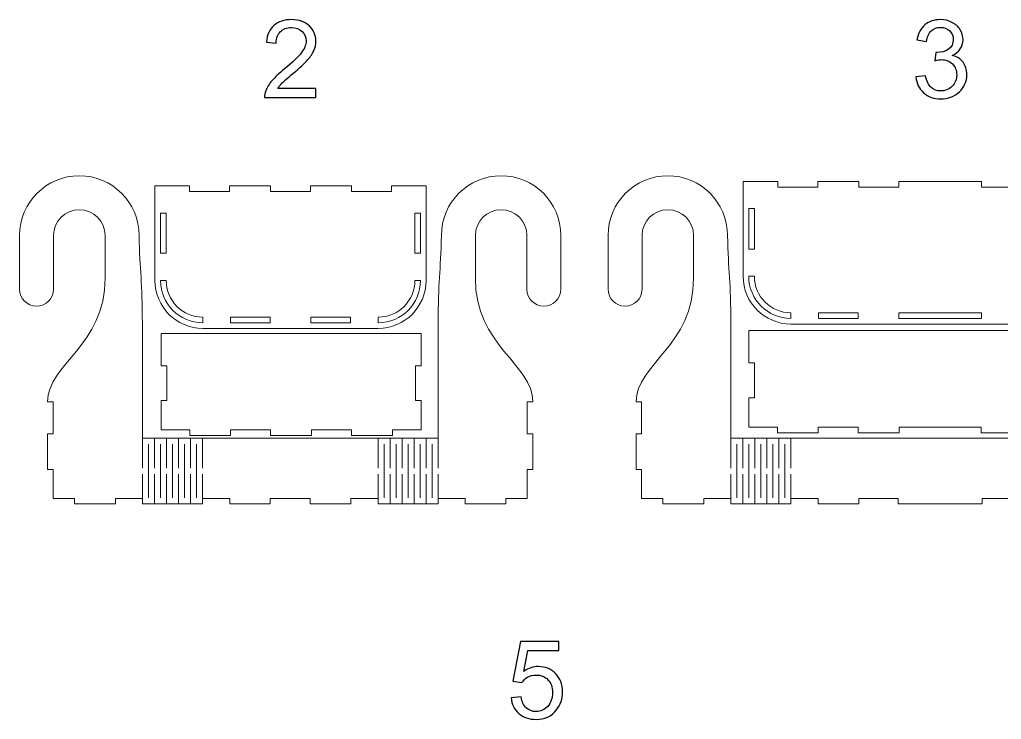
# Model space of a CAD drawing. Header units: centimetres. Extents: x -68 to 56, y -15 to 83.
# Drawn here: x -48.49 to 0.52, y 48.19 to 83.14 of the extents above; entities that cross this region are included whole.
import ezdxf

# ---------------------------------------------------------------- set-up
doc = ezdxf.new("R2010")
doc.units = ezdxf.units.CM
doc.header["$MEASUREMENT"] = 0
doc.layers.add('Layer 1', color=7, linetype='Continuous')

msp = doc.modelspace()

# ---------------------------------------------------------------- linework, layer by layer
at = {"layer": 'Layer 1', "color": 250}
for points, knots in [([(-33.69764, 79.7047), (-33.69764, 79.7047), (-33.69764, 79.24969), (-33.69764, 79.24969), (-33.69764, 79.24969), (-33.69764, 79.24969), (-36.26518, 79.24969), (-36.26518, 79.24969), (-36.26518, 79.24969), (-36.2688, 79.36434), (-36.24984, 79.47449), (-36.20921, 79.58101), (-36.20921, 79.58101), (-36.14331, 79.75525), (-36.03768, 79.92769), (-35.89233, 80.09651), (-35.89233, 80.09651), (-35.74698, 80.26533), (-35.53934, 80.46033), (-35.26941, 80.68152), (-35.26941, 80.68152), (-34.84961, 81.02729), (-34.56432, 81.30083), (-34.41536, 81.50306), (-34.41536, 81.50306), (-34.2655, 81.70528), (-34.19057, 81.89668), (-34.19057, 82.07723), (-34.19057, 82.07723), (-34.19057, 82.26592), (-34.25828, 82.42481), (-34.3937, 82.55481), (-34.3937, 82.55481), (-34.52912, 82.68391), (-34.70606, 82.74891), (-34.92364, 82.74891), (-34.92364, 82.74891), (-35.15385, 82.74891), (-35.33802, 82.6803), (-35.47614, 82.54307), (-35.47614, 82.54307), (-35.61427, 82.40675), (-35.68379, 82.21717), (-35.68559, 81.97432), (-35.68559, 81.97432), (-35.68559, 81.97432), (-36.1731, 82.02307), (-36.1731, 82.02307), (-36.1731, 82.02307), (-36.1397, 82.38779), (-36.01331, 82.66585), (-35.79483, 82.85725), (-35.79483, 82.85725), (-35.57545, 83.04864), (-35.28204, 83.14433), (-34.9128, 83.14433), (-34.9128, 83.14433), (-34.54085, 83.14433), (-34.24564, 83.04141), (-34.02897, 82.83468), (-34.02897, 82.83468), (-33.8114, 82.62794), (-33.70306, 82.37154), (-33.70306, 82.0664), (-33.70306, 82.0664), (-33.70306, 81.91112), (-33.73466, 81.75855), (-33.79876, 81.60868), (-33.79876, 81.60868), (-33.86195, 81.45792), (-33.96758, 81.29993), (-34.11473, 81.13382), (-34.11473, 81.13382), (-34.26279, 80.96861), (-34.50745, 80.7402), (-34.8487, 80.45131), (-34.8487, 80.45131), (-35.13489, 80.21116), (-35.31906, 80.04866), (-35.40031, 79.9629), (-35.40031, 79.9629), (-35.48156, 79.87713), (-35.54837, 79.79136), (-35.60163, 79.7047), (-35.60163, 79.7047), (-35.60163, 79.7047), (-33.69764, 79.7047), (-33.69764, 79.7047)], [0, 0, 0, 0, 0.04347826, 0.04347826, 0.04347826, 0.04347826, 0.08695652, 0.08695652, 0.08695652, 0.08695652, 0.13043478, 0.13043478, 0.13043478, 0.13043478, 0.17391304, 0.17391304, 0.17391304, 0.17391304, 0.2173913, 0.2173913, 0.2173913, 0.2173913, 0.26086957, 0.26086957, 0.26086957, 0.26086957, 0.30434783, 0.30434783, 0.30434783, 0.30434783, 0.34782609, 0.34782609, 0.34782609, 0.34782609, 0.39130435, 0.39130435, 0.39130435, 0.39130435, 0.43478261, 0.43478261, 0.43478261, 0.43478261, 0.47826087, 0.47826087, 0.47826087, 0.47826087, 0.52173913, 0.52173913, 0.52173913, 0.52173913, 0.56521739, 0.56521739, 0.56521739, 0.56521739, 0.60869565, 0.60869565, 0.60869565, 0.60869565, 0.65217391, 0.65217391, 0.65217391, 0.65217391, 0.69565217, 0.69565217, 0.69565217, 0.69565217, 0.73913043, 0.73913043, 0.73913043, 0.73913043, 0.7826087, 0.7826087, 0.7826087, 0.7826087, 0.82608696, 0.82608696, 0.82608696, 0.82608696, 0.86956522, 0.86956522, 0.86956522, 0.86956522, 0.91304348, 0.91304348, 0.91304348, 0.91304348, 1, 1, 1, 1]), ([(-3.74162, 80.27887), (-3.74162, 80.27887), (-3.26494, 80.34387), (-3.26494, 80.34387), (-3.26494, 80.34387), (-3.20987, 80.07304), (-3.11779, 79.87803), (-2.98688, 79.75886), (-2.98688, 79.75886), (-2.85598, 79.6397), (-2.69528, 79.58011), (-2.50479, 79.58011), (-2.50479, 79.58011), (-2.27909, 79.58011), (-2.08861, 79.65775), (-1.93513, 79.81303), (-1.93513, 79.81303), (-1.78166, 79.96831), (-1.70492, 80.16061), (-1.70492, 80.38992), (-1.70492, 80.38992), (-1.70492, 80.60839), (-1.77624, 80.78895), (-1.91978, 80.93159), (-1.91978, 80.93159), (-2.06242, 81.07333), (-2.24389, 81.14465), (-2.46507, 81.14465), (-2.46507, 81.14465), (-2.55535, 81.14465), (-2.66729, 81.12659), (-2.80181, 81.09138), (-2.80181, 81.09138), (-2.80181, 81.09138), (-2.74855, 81.50847), (-2.74855, 81.50847), (-2.74855, 81.50847), (-2.71695, 81.50486), (-2.69077, 81.50306), (-2.67181, 81.50306), (-2.67181, 81.50306), (-2.46778, 81.50306), (-2.28541, 81.55632), (-2.12201, 81.66195), (-2.12201, 81.66195), (-1.95951, 81.76758), (-1.87825, 81.93008), (-1.87825, 82.14946), (-1.87825, 82.14946), (-1.87825, 82.3237), (-1.93784, 82.46814), (-2.0561, 82.5828), (-2.0561, 82.5828), (-2.17437, 82.69745), (-2.32694, 82.75433), (-2.51382, 82.75433), (-2.51382, 82.75433), (-2.69979, 82.75433), (-2.85417, 82.69565), (-2.97785, 82.57828), (-2.97785, 82.57828), (-3.10154, 82.46092), (-3.18098, 82.28488), (-3.21619, 82.05015), (-3.21619, 82.05015), (-3.21619, 82.05015), (-3.69287, 82.13682), (-3.69287, 82.13682), (-3.69287, 82.13682), (-3.63418, 82.45641), (-3.50238, 82.70467), (-3.29564, 82.88072), (-3.29564, 82.88072), (-3.0898, 83.05676), (-2.83251, 83.14433), (-2.52556, 83.14433), (-2.52556, 83.14433), (-2.3143, 83.14433), (-2.1193, 83.09919), (-1.94145, 83.00801), (-1.94145, 83.00801), (-1.7627, 82.91773), (-1.62638, 82.79405), (-1.53249, 82.63787), (-1.53249, 82.63787), (-1.43769, 82.48078), (-1.39075, 82.31467), (-1.39075, 82.13862), (-1.39075, 82.13862), (-1.39075, 81.97161), (-1.43589, 81.81994), (-1.52526, 81.68271), (-1.52526, 81.68271), (-1.61554, 81.54549), (-1.74916, 81.43625), (-1.9252, 81.355), (-1.9252, 81.355), (-1.69589, 81.30264), (-1.51804, 81.1925), (-1.39075, 81.02548), (-1.39075, 81.02548), (-1.26436, 80.85937), (-1.20116, 80.64992), (-1.20116, 80.39985), (-1.20116, 80.39985), (-1.20116, 80.0613), (-1.32484, 79.77331), (-1.57131, 79.53768), (-1.57131, 79.53768), (-1.81867, 79.30205), (-2.13104, 79.18469), (-2.5084, 79.18469), (-2.5084, 79.18469), (-2.84876, 79.18469), (-3.13133, 79.2867), (-3.35612, 79.48983), (-3.35612, 79.48983), (-3.58182, 79.69296), (-3.71002, 79.95567), (-3.74162, 80.27887)], [0, 0, 0, 0, 0.03225806, 0.03225806, 0.03225806, 0.03225806, 0.06451613, 0.06451613, 0.06451613, 0.06451613, 0.09677419, 0.09677419, 0.09677419, 0.09677419, 0.12903226, 0.12903226, 0.12903226, 0.12903226, 0.16129032, 0.16129032, 0.16129032, 0.16129032, 0.19354839, 0.19354839, 0.19354839, 0.19354839, 0.22580645, 0.22580645, 0.22580645, 0.22580645, 0.25806452, 0.25806452, 0.25806452, 0.25806452, 0.29032258, 0.29032258, 0.29032258, 0.29032258, 0.32258065, 0.32258065, 0.32258065, 0.32258065, 0.35483871, 0.35483871, 0.35483871, 0.35483871, 0.38709677, 0.38709677, 0.38709677, 0.38709677, 0.41935484, 0.41935484, 0.41935484, 0.41935484, 0.4516129, 0.4516129, 0.4516129, 0.4516129, 0.48387097, 0.48387097, 0.48387097, 0.48387097, 0.51612903, 0.51612903, 0.51612903, 0.51612903, 0.5483871, 0.5483871, 0.5483871, 0.5483871, 0.58064516, 0.58064516, 0.58064516, 0.58064516, 0.61290323, 0.61290323, 0.61290323, 0.61290323, 0.64516129, 0.64516129, 0.64516129, 0.64516129, 0.67741935, 0.67741935, 0.67741935, 0.67741935, 0.70967742, 0.70967742, 0.70967742, 0.70967742, 0.74193548, 0.74193548, 0.74193548, 0.74193548, 0.77419355, 0.77419355, 0.77419355, 0.77419355, 0.80645161, 0.80645161, 0.80645161, 0.80645161, 0.83870968, 0.83870968, 0.83870968, 0.83870968, 0.87096774, 0.87096774, 0.87096774, 0.87096774, 0.90322581, 0.90322581, 0.90322581, 0.90322581, 0.93548387, 0.93548387, 0.93548387, 0.93548387, 1, 1, 1, 1]), ([(-23.95291, 49.27528), (-23.95291, 49.27528), (-23.45457, 49.3132), (-23.45457, 49.3132), (-23.45457, 49.3132), (-23.41755, 49.07035), (-23.33179, 48.88798), (-23.19817, 48.7652), (-23.19817, 48.7652), (-23.06456, 48.64332), (-22.90115, 48.58193), (-22.70886, 48.58193), (-22.70886, 48.58193), (-22.47684, 48.58193), (-22.28274, 48.6686), (-22.12475, 48.84104), (-22.12475, 48.84104), (-21.96767, 49.01437), (-21.88912, 49.24368), (-21.88912, 49.52896), (-21.88912, 49.52896), (-21.88912, 49.8007), (-21.96406, 50.01467), (-22.11482, 50.17175), (-22.11482, 50.17175), (-22.26559, 50.32884), (-22.46511, 50.40738), (-22.71337, 50.40738), (-22.71337, 50.40738), (-22.86775, 50.40738), (-23.00588, 50.37217), (-23.12866, 50.30175), (-23.12866, 50.30175), (-23.25053, 50.23134), (-23.34623, 50.14015), (-23.41665, 50.02821), (-23.41665, 50.02821), (-23.41665, 50.02821), (-23.86624, 50.09321), (-23.86624, 50.09321), (-23.86624, 50.09321), (-23.86624, 50.09321), (-23.49248, 52.08657), (-23.49248, 52.08657), (-23.49248, 52.08657), (-23.49248, 52.08657), (-21.56954, 52.08657), (-21.56954, 52.08657), (-21.56954, 52.08657), (-21.56954, 52.08657), (-21.56954, 51.63157), (-21.56954, 51.63157), (-21.56954, 51.63157), (-21.56954, 51.63157), (-23.11241, 51.63157), (-23.11241, 51.63157), (-23.11241, 51.63157), (-23.11241, 51.63157), (-23.31915, 50.58523), (-23.31915, 50.58523), (-23.31915, 50.58523), (-23.08713, 50.74863), (-22.84338, 50.82989), (-22.58879, 50.82989), (-22.58879, 50.82989), (-22.25114, 50.82989), (-21.96586, 50.71252), (-21.73384, 50.4778), (-21.73384, 50.4778), (-21.50183, 50.24307), (-21.38537, 49.94154), (-21.38537, 49.5732), (-21.38537, 49.5732), (-21.38537, 49.22201), (-21.48738, 48.91868), (-21.69141, 48.66319), (-21.69141, 48.66319), (-21.93968, 48.34901), (-22.27913, 48.19193), (-22.70886, 48.19193), (-22.70886, 48.19193), (-23.06095, 48.19193), (-23.34804, 48.29124), (-23.57103, 48.48895), (-23.57103, 48.48895), (-23.79402, 48.68666), (-23.92131, 48.94847), (-23.95291, 49.27528)], [0, 0, 0, 0, 0.04347826, 0.04347826, 0.04347826, 0.04347826, 0.08695652, 0.08695652, 0.08695652, 0.08695652, 0.13043478, 0.13043478, 0.13043478, 0.13043478, 0.17391304, 0.17391304, 0.17391304, 0.17391304, 0.2173913, 0.2173913, 0.2173913, 0.2173913, 0.26086957, 0.26086957, 0.26086957, 0.26086957, 0.30434783, 0.30434783, 0.30434783, 0.30434783, 0.34782609, 0.34782609, 0.34782609, 0.34782609, 0.39130435, 0.39130435, 0.39130435, 0.39130435, 0.43478261, 0.43478261, 0.43478261, 0.43478261, 0.47826087, 0.47826087, 0.47826087, 0.47826087, 0.52173913, 0.52173913, 0.52173913, 0.52173913, 0.56521739, 0.56521739, 0.56521739, 0.56521739, 0.60869565, 0.60869565, 0.60869565, 0.60869565, 0.65217391, 0.65217391, 0.65217391, 0.65217391, 0.69565217, 0.69565217, 0.69565217, 0.69565217, 0.73913043, 0.73913043, 0.73913043, 0.73913043, 0.7826087, 0.7826087, 0.7826087, 0.7826087, 0.82608696, 0.82608696, 0.82608696, 0.82608696, 0.86956522, 0.86956522, 0.86956522, 0.86956522, 0.91304348, 0.91304348, 0.91304348, 0.91304348, 1, 1, 1, 1])]:
    msp.add_open_spline(points, degree=3, knots=knots, dxfattribs=at)
at = {"layer": 'Layer 1', "color": 250, "lineweight": 20}
for points, knots in [([(-34.98321, 59.23256), (-34.98321, 59.23256), (-33.98323, 59.23256), (-33.98323, 59.23256), (-33.98323, 59.23256), (-33.98323, 59.23256), (-33.98323, 58.95256), (-33.98323, 58.95256), (-33.98323, 58.95256), (-33.98323, 58.95256), (-31.96323, 58.95256), (-31.96323, 58.95256), (-31.96323, 58.95256), (-31.96323, 58.95256), (-31.96323, 59.23256), (-31.96323, 59.23256), (-31.96323, 59.23256), (-31.96323, 59.23256), (-30.59926, 59.23256), (-30.59926, 59.23256), (-30.59926, 59.23256), (-30.59926, 59.23256), (-30.59926, 58.95256), (-30.59926, 58.95256), (-30.59926, 58.95256), (-30.59926, 58.95256), (-27.59926, 58.95256), (-27.59926, 58.95256), (-27.59926, 58.95256), (-27.59926, 58.95256), (-27.59926, 59.23256), (-27.59926, 59.23256), (-27.59926, 59.23256), (-27.59926, 59.23256), (-26.25234, 59.23256), (-26.25234, 59.23256), (-26.25234, 59.23256), (-26.25234, 59.23256), (-26.25234, 58.95256), (-26.25234, 58.95256), (-26.25234, 58.95256), (-26.25234, 58.95256), (-24.21234, 58.95256), (-24.21234, 58.95256), (-24.21234, 58.95256), (-24.21234, 58.95256), (-24.21234, 59.23256), (-24.21234, 59.23256), (-24.21234, 59.23256), (-24.21234, 59.23256), (-23.14544, 59.23256), (-23.14544, 59.23256), (-23.14544, 59.23256), (-23.14544, 59.23256), (-23.14544, 60.67874), (-23.14544, 60.67874), (-23.14544, 60.67874), (-23.14544, 60.67874), (-22.86544, 60.67874), (-22.86544, 60.67874), (-22.86544, 60.67874), (-22.86544, 60.67874), (-22.86544, 62.45819), (-22.86544, 62.45819), (-22.86544, 62.45819), (-22.86544, 62.45819), (-23.14544, 62.45819), (-23.14544, 62.45819), (-23.14544, 62.45819), (-23.14544, 62.45819), (-23.14544, 64.05819), (-23.14544, 64.05819), (-23.14544, 64.05819), (-23.14544, 64.05819), (-22.86544, 64.05819), (-22.86544, 64.05819), (-22.86544, 64.05819), (-22.86544, 65.92169), (-25.7615, 66.87724), (-25.73892, 70.22955), (-25.73892, 70.22955), (-25.73892, 70.22955), (-25.73892, 72.36456), (-25.73892, 72.36456), (-25.73892, 72.36456), (-25.73892, 73.07495), (-25.16304, 73.65083), (-24.45265, 73.65083), (-24.45265, 73.65083), (-23.74226, 73.65083), (-23.16638, 73.07495), (-23.16638, 72.36456), (-23.16638, 72.36456), (-23.16638, 71.46854), (-23.17144, 70.5715), (-23.16478, 69.67562), (-23.16478, 69.67562), (-23.16478, 69.20899), (-22.78313, 68.83204), (-22.31651, 68.83204), (-22.31651, 68.83204), (-21.84989, 68.83204), (-21.47162, 69.21031), (-21.47162, 69.67694), (-21.47162, 69.67694), (-21.47162, 69.67694), (-21.47162, 72.36456), (-21.47162, 72.36456), (-21.47162, 72.36456), (-21.47162, 74.01094), (-22.80627, 75.34559), (-24.45265, 75.34559), (-24.45265, 75.34559), (-26.09903, 75.34559), (-27.43368, 74.01094), (-27.43368, 72.36456), (-27.43368, 72.36456), (-27.4768, 70.56824), (-27.59926, 70.02635), (-27.59926, 67.96456), (-27.59926, 67.96456), (-27.59926, 67.96456), (-27.59926, 62.23256), (-27.59926, 62.23256), (-27.59926, 62.23256), (-27.59926, 62.23256), (-30.59926, 62.23256), (-30.59926, 62.23256), (-30.59926, 62.23256), (-30.59926, 62.23256), (-34.98322, 62.23256), (-34.98322, 62.23256), (-34.98322, 62.23256), (-34.98322, 62.23256), (-39.36718, 62.23256), (-39.36718, 62.23256), (-39.36718, 62.23256), (-39.36718, 62.23256), (-42.36718, 62.23256), (-42.36718, 62.23256), (-42.36718, 62.23256), (-42.36718, 62.23256), (-42.36718, 67.96456), (-42.36718, 67.96456), (-42.36718, 67.96456), (-42.36718, 70.02635), (-42.48964, 70.56824), (-42.53276, 72.36456), (-42.53276, 72.36456), (-42.53276, 74.01094), (-43.86741, 75.34559), (-45.51379, 75.34559), (-45.51379, 75.34559), (-47.16017, 75.34559), (-48.49482, 74.01094), (-48.49482, 72.36456), (-48.49482, 72.36456), (-48.49482, 72.36456), (-48.49482, 69.67694), (-48.49482, 69.67694), (-48.49482, 69.67694), (-48.49482, 69.21031), (-48.11655, 68.83204), (-47.64993, 68.83204), (-47.64993, 68.83204), (-47.18331, 68.83204), (-46.80166, 69.20899), (-46.80166, 69.67562), (-46.80166, 69.67562), (-46.795, 70.5715), (-46.80006, 71.46854), (-46.80006, 72.36456), (-46.80006, 72.36456), (-46.80006, 73.07495), (-46.22418, 73.65083), (-45.51379, 73.65083), (-45.51379, 73.65083), (-44.8034, 73.65083), (-44.22752, 73.07495), (-44.22752, 72.36456), (-44.22752, 72.36456), (-44.22752, 72.36456), (-44.22752, 70.22955), (-44.22752, 70.22955), (-44.22752, 70.22955), (-44.20494, 66.87724), (-47.101, 65.92169), (-47.101, 64.05819), (-47.101, 64.05819), (-47.101, 64.05819), (-46.821, 64.05819), (-46.821, 64.05819), (-46.821, 64.05819), (-46.821, 64.05819), (-46.821, 62.45819), (-46.821, 62.45819), (-46.821, 62.45819), (-46.821, 62.45819), (-47.101, 62.45819), (-47.101, 62.45819), (-47.101, 62.45819), (-47.101, 62.45819), (-47.101, 60.67874), (-47.101, 60.67874), (-47.101, 60.67874), (-47.101, 60.67874), (-46.821, 60.67874), (-46.821, 60.67874), (-46.821, 60.67874), (-46.821, 60.67874), (-46.821, 59.23256), (-46.821, 59.23256), (-46.821, 59.23256), (-46.821, 59.23256), (-45.7541, 59.23256), (-45.7541, 59.23256), (-45.7541, 59.23256), (-45.7541, 59.23256), (-45.7541, 58.95256), (-45.7541, 58.95256), (-45.7541, 58.95256), (-45.7541, 58.95256), (-43.7141, 58.95256), (-43.7141, 58.95256), (-43.7141, 58.95256), (-43.7141, 58.95256), (-43.7141, 59.23256), (-43.7141, 59.23256), (-43.7141, 59.23256), (-43.7141, 59.23256), (-42.36718, 59.23256), (-42.36718, 59.23256), (-42.36718, 59.23256), (-42.36718, 59.23256), (-42.36718, 58.95256), (-42.36718, 58.95256), (-42.36718, 58.95256), (-42.36718, 58.95256), (-39.36718, 58.95256), (-39.36718, 58.95256), (-39.36718, 58.95256), (-39.36718, 58.95256), (-39.36718, 59.23256), (-39.36718, 59.23256), (-39.36718, 59.23256), (-39.36718, 59.23256), (-38.00321, 59.23256), (-38.00321, 59.23256), (-38.00321, 59.23256), (-38.00321, 59.23256), (-38.00321, 58.95256), (-38.00321, 58.95256), (-38.00321, 58.95256), (-38.00321, 58.95256), (-35.98321, 58.95256), (-35.98321, 58.95256), (-35.98321, 58.95256), (-35.98321, 58.95256), (-35.98321, 59.23256), (-35.98321, 59.23256), (-35.98321, 59.23256), (-35.98321, 59.23256), (-34.98321, 59.23256), (-34.98321, 59.23256)], [0, 0, 0, 0, 0.01492537, 0.01492537, 0.01492537, 0.01492537, 0.02985075, 0.02985075, 0.02985075, 0.02985075, 0.04477612, 0.04477612, 0.04477612, 0.04477612, 0.05970149, 0.05970149, 0.05970149, 0.05970149, 0.07462687, 0.07462687, 0.07462687, 0.07462687, 0.08955224, 0.08955224, 0.08955224, 0.08955224, 0.10447761, 0.10447761, 0.10447761, 0.10447761, 0.11940299, 0.11940299, 0.11940299, 0.11940299, 0.13432836, 0.13432836, 0.13432836, 0.13432836, 0.14925373, 0.14925373, 0.14925373, 0.14925373, 0.1641791, 0.1641791, 0.1641791, 0.1641791, 0.17910448, 0.17910448, 0.17910448, 0.17910448, 0.19402985, 0.19402985, 0.19402985, 0.19402985, 0.20895522, 0.20895522, 0.20895522, 0.20895522, 0.2238806, 0.2238806, 0.2238806, 0.2238806, 0.23880597, 0.23880597, 0.23880597, 0.23880597, 0.25373134, 0.25373134, 0.25373134, 0.25373134, 0.26865672, 0.26865672, 0.26865672, 0.26865672, 0.28358209, 0.28358209, 0.28358209, 0.28358209, 0.29850746, 0.29850746, 0.29850746, 0.29850746, 0.31343284, 0.31343284, 0.31343284, 0.31343284, 0.32835821, 0.32835821, 0.32835821, 0.32835821, 0.34328358, 0.34328358, 0.34328358, 0.34328358, 0.35820896, 0.35820896, 0.35820896, 0.35820896, 0.37313433, 0.37313433, 0.37313433, 0.37313433, 0.3880597, 0.3880597, 0.3880597, 0.3880597, 0.40298507, 0.40298507, 0.40298507, 0.40298507, 0.41791045, 0.41791045, 0.41791045, 0.41791045, 0.43283582, 0.43283582, 0.43283582, 0.43283582, 0.44776119, 0.44776119, 0.44776119, 0.44776119, 0.46268657, 0.46268657, 0.46268657, 0.46268657, 0.47761194, 0.47761194, 0.47761194, 0.47761194, 0.49253731, 0.49253731, 0.49253731, 0.49253731, 0.50746269, 0.50746269, 0.50746269, 0.50746269, 0.52238806, 0.52238806, 0.52238806, 0.52238806, 0.53731343, 0.53731343, 0.53731343, 0.53731343, 0.55223881, 0.55223881, 0.55223881, 0.55223881, 0.56716418, 0.56716418, 0.56716418, 0.56716418, 0.58208955, 0.58208955, 0.58208955, 0.58208955, 0.59701493, 0.59701493, 0.59701493, 0.59701493, 0.6119403, 0.6119403, 0.6119403, 0.6119403, 0.62686567, 0.62686567, 0.62686567, 0.62686567, 0.64179104, 0.64179104, 0.64179104, 0.64179104, 0.65671642, 0.65671642, 0.65671642, 0.65671642, 0.67164179, 0.67164179, 0.67164179, 0.67164179, 0.68656716, 0.68656716, 0.68656716, 0.68656716, 0.70149254, 0.70149254, 0.70149254, 0.70149254, 0.71641791, 0.71641791, 0.71641791, 0.71641791, 0.73134328, 0.73134328, 0.73134328, 0.73134328, 0.74626866, 0.74626866, 0.74626866, 0.74626866, 0.76119403, 0.76119403, 0.76119403, 0.76119403, 0.7761194, 0.7761194, 0.7761194, 0.7761194, 0.79104478, 0.79104478, 0.79104478, 0.79104478, 0.80597015, 0.80597015, 0.80597015, 0.80597015, 0.82089552, 0.82089552, 0.82089552, 0.82089552, 0.8358209, 0.8358209, 0.8358209, 0.8358209, 0.85074627, 0.85074627, 0.85074627, 0.85074627, 0.86567164, 0.86567164, 0.86567164, 0.86567164, 0.88059701, 0.88059701, 0.88059701, 0.88059701, 0.89552239, 0.89552239, 0.89552239, 0.89552239, 0.91044776, 0.91044776, 0.91044776, 0.91044776, 0.92537313, 0.92537313, 0.92537313, 0.92537313, 0.94029851, 0.94029851, 0.94029851, 0.94029851, 0.95522388, 0.95522388, 0.95522388, 0.95522388, 0.97014925, 0.97014925, 0.97014925, 0.97014925, 1, 1, 1, 1]), ([(-12.9839, 59.23256), (-12.9839, 59.23256), (-12.9839, 58.95256), (-12.9839, 58.95256), (-12.9839, 58.95256), (-12.9839, 58.95256), (-9.9839, 58.95256), (-9.9839, 58.95256), (-9.9839, 58.95256), (-9.9839, 58.95256), (-9.9839, 59.23256), (-9.9839, 59.23256), (-9.9839, 59.23256), (-9.9839, 59.23256), (-8.61993, 59.23256), (-8.61993, 59.23256), (-8.61993, 59.23256), (-8.61993, 59.23256), (-8.61993, 58.95256), (-8.61993, 58.95256), (-8.61993, 58.95256), (-8.61993, 58.95256), (-6.59993, 58.95256), (-6.59993, 58.95256), (-6.59993, 58.95256), (-6.59993, 58.95256), (-6.59993, 59.23256), (-6.59993, 59.23256), (-6.59993, 59.23256), (-6.59993, 59.23256), (-4.61993, 59.23256), (-4.61993, 59.23256), (-4.61993, 59.23256), (-4.61993, 59.23256), (-4.61993, 58.95256), (-4.61993, 58.95256), (-4.61993, 58.95256), (-4.61993, 58.95256), (-2.53007, 58.95256), (-2.53007, 58.95256), (-2.53007, 58.95256), (-2.53007, 58.95256), (-0.44021, 58.95256), (-0.44021, 58.95256), (-0.44021, 58.95256), (-0.44021, 58.95256), (-0.44021, 59.23256), (-0.44021, 59.23256), (-0.44021, 59.23256), (-0.44021, 59.23256), (1.53979, 59.23256), (1.53979, 59.23256), (1.53979, 59.23256), (1.53979, 59.23256), (1.53979, 58.95256), (1.53979, 58.95256), (1.53979, 58.95256), (1.53979, 58.95256), (3.55979, 58.95256), (3.55979, 58.95256), (3.55979, 58.95256), (3.55979, 58.95256), (3.55979, 59.23256), (3.55979, 59.23256), (3.55979, 59.23256), (3.55979, 59.23256), (4.92376, 59.23256), (4.92376, 59.23256), (4.92376, 59.23256), (4.92376, 59.23256), (4.92376, 58.95256), (4.92376, 58.95256), (4.92376, 58.95256), (4.92376, 58.95256), (7.92376, 58.95256), (7.92376, 58.95256), (7.92376, 58.95256), (7.92376, 58.95256), (7.92376, 59.23256), (7.92376, 59.23256), (7.92376, 59.23256), (7.92376, 59.23256), (9.27068, 59.23256), (9.27068, 59.23256), (9.27068, 59.23256), (9.27068, 59.23256), (9.27068, 58.95256), (9.27068, 58.95256), (9.27068, 58.95256), (9.27068, 58.95256), (11.31068, 58.95256), (11.31068, 58.95256), (11.31068, 58.95256), (11.31068, 58.95256), (11.31068, 59.23256), (11.31068, 59.23256), (11.31068, 59.23256), (11.31068, 59.23256), (12.37758, 59.23256), (12.37758, 59.23256), (12.37758, 59.23256), (12.37758, 59.23256), (12.37758, 60.67874), (12.37758, 60.67874), (12.37758, 60.67874), (12.37758, 60.67874), (12.65758, 60.67874), (12.65758, 60.67874), (12.65758, 60.67874), (12.65758, 60.67874), (12.65758, 62.45819), (12.65758, 62.45819), (12.65758, 62.45819), (12.65758, 62.45819), (12.37758, 62.45819), (12.37758, 62.45819), (12.37758, 62.45819), (12.37758, 62.45819), (12.37758, 64.05819), (12.37758, 64.05819), (12.37758, 64.05819), (12.37758, 64.05819), (12.65758, 64.05819), (12.65758, 64.05819), (12.65758, 64.05819), (12.65758, 65.92169), (9.76152, 66.87724), (9.7841, 70.22955), (9.7841, 70.22955), (9.7841, 70.22955), (9.7841, 72.36456), (9.7841, 72.36456), (9.7841, 72.36456), (9.7841, 73.07495), (10.35998, 73.65083), (11.07037, 73.65083), (11.07037, 73.65083), (11.78076, 73.65083), (12.35664, 73.07495), (12.35664, 72.36456), (12.35664, 72.36456), (12.35664, 71.46854), (12.35158, 70.5715), (12.35824, 69.67562), (12.35824, 69.67562), (12.35824, 69.20899), (12.73989, 68.83204), (13.20651, 68.83204), (13.20651, 68.83204), (13.67313, 68.83204), (14.0514, 69.21031), (14.0514, 69.67694), (14.0514, 69.67694), (14.0514, 69.67694), (14.0514, 72.36456), (14.0514, 72.36456), (14.0514, 72.36456), (14.0514, 74.01094), (12.71675, 75.34559), (11.07037, 75.34559), (11.07037, 75.34559), (9.42399, 75.34559), (8.08934, 74.01094), (8.08934, 72.36456), (8.08934, 72.36456), (8.04622, 70.56824), (7.92376, 70.02635), (7.92376, 67.96456), (7.92376, 67.96456), (7.92376, 67.96456), (7.92376, 62.23256), (7.92376, 62.23256), (7.92376, 62.23256), (7.92376, 62.23256), (4.92376, 62.23256), (4.92376, 62.23256), (4.92376, 62.23256), (4.92376, 62.23256), (-2.53007, 62.23256), (-2.53007, 62.23256), (-2.53007, 62.23256), (-2.53007, 62.23256), (-9.9839, 62.23256), (-9.9839, 62.23256), (-9.9839, 62.23256), (-9.9839, 62.23256), (-12.9839, 62.23256), (-12.9839, 62.23256), (-12.9839, 62.23256), (-12.9839, 62.23256), (-12.9839, 67.96456), (-12.9839, 67.96456), (-12.9839, 67.96456), (-12.9839, 70.02635), (-13.10636, 70.56824), (-13.14948, 72.36456), (-13.14948, 72.36456), (-13.14948, 74.01094), (-14.48413, 75.34559), (-16.13051, 75.34559), (-16.13051, 75.34559), (-17.77689, 75.34559), (-19.11154, 74.01094), (-19.11154, 72.36456), (-19.11154, 72.36456), (-19.11154, 72.36456), (-19.11154, 69.67694), (-19.11154, 69.67694), (-19.11154, 69.67694), (-19.11154, 69.21031), (-18.73327, 68.83204), (-18.26665, 68.83204), (-18.26665, 68.83204), (-17.80003, 68.83204), (-17.41838, 69.20899), (-17.41838, 69.67562), (-17.41838, 69.67562), (-17.41172, 70.5715), (-17.41678, 71.46854), (-17.41678, 72.36456), (-17.41678, 72.36456), (-17.41678, 73.07495), (-16.8409, 73.65083), (-16.13051, 73.65083), (-16.13051, 73.65083), (-15.42012, 73.65083), (-14.84424, 73.07495), (-14.84424, 72.36456), (-14.84424, 72.36456), (-14.84424, 72.36456), (-14.84424, 70.22955), (-14.84424, 70.22955), (-14.84424, 70.22955), (-14.82166, 66.87724), (-17.71772, 65.92169), (-17.71772, 64.05819), (-17.71772, 64.05819), (-17.71772, 64.05819), (-17.43772, 64.05819), (-17.43772, 64.05819), (-17.43772, 64.05819), (-17.43772, 64.05819), (-17.43772, 62.45819), (-17.43772, 62.45819), (-17.43772, 62.45819), (-17.43772, 62.45819), (-17.71772, 62.45819), (-17.71772, 62.45819), (-17.71772, 62.45819), (-17.71772, 62.45819), (-17.71772, 60.67874), (-17.71772, 60.67874), (-17.71772, 60.67874), (-17.71772, 60.67874), (-17.43772, 60.67874), (-17.43772, 60.67874), (-17.43772, 60.67874), (-17.43772, 60.67874), (-17.43772, 59.23256), (-17.43772, 59.23256), (-17.43772, 59.23256), (-17.43772, 59.23256), (-16.37082, 59.23256), (-16.37082, 59.23256), (-16.37082, 59.23256), (-16.37082, 59.23256), (-16.37082, 58.95256), (-16.37082, 58.95256), (-16.37082, 58.95256), (-16.37082, 58.95256), (-14.33082, 58.95256), (-14.33082, 58.95256), (-14.33082, 58.95256), (-14.33082, 58.95256), (-14.33082, 59.23256), (-14.33082, 59.23256), (-14.33082, 59.23256), (-14.33082, 59.23256), (-12.9839, 59.23256), (-12.9839, 59.23256)], [0, 0, 0, 0, 0.01408451, 0.01408451, 0.01408451, 0.01408451, 0.02816901, 0.02816901, 0.02816901, 0.02816901, 0.04225352, 0.04225352, 0.04225352, 0.04225352, 0.05633803, 0.05633803, 0.05633803, 0.05633803, 0.07042254, 0.07042254, 0.07042254, 0.07042254, 0.08450704, 0.08450704, 0.08450704, 0.08450704, 0.09859155, 0.09859155, 0.09859155, 0.09859155, 0.11267606, 0.11267606, 0.11267606, 0.11267606, 0.12676056, 0.12676056, 0.12676056, 0.12676056, 0.14084507, 0.14084507, 0.14084507, 0.14084507, 0.15492958, 0.15492958, 0.15492958, 0.15492958, 0.16901408, 0.16901408, 0.16901408, 0.16901408, 0.18309859, 0.18309859, 0.18309859, 0.18309859, 0.1971831, 0.1971831, 0.1971831, 0.1971831, 0.21126761, 0.21126761, 0.21126761, 0.21126761, 0.22535211, 0.22535211, 0.22535211, 0.22535211, 0.23943662, 0.23943662, 0.23943662, 0.23943662, 0.25352113, 0.25352113, 0.25352113, 0.25352113, 0.26760563, 0.26760563, 0.26760563, 0.26760563, 0.28169014, 0.28169014, 0.28169014, 0.28169014, 0.29577465, 0.29577465, 0.29577465, 0.29577465, 0.30985915, 0.30985915, 0.30985915, 0.30985915, 0.32394366, 0.32394366, 0.32394366, 0.32394366, 0.33802817, 0.33802817, 0.33802817, 0.33802817, 0.35211268, 0.35211268, 0.35211268, 0.35211268, 0.36619718, 0.36619718, 0.36619718, 0.36619718, 0.38028169, 0.38028169, 0.38028169, 0.38028169, 0.3943662, 0.3943662, 0.3943662, 0.3943662, 0.4084507, 0.4084507, 0.4084507, 0.4084507, 0.42253521, 0.42253521, 0.42253521, 0.42253521, 0.43661972, 0.43661972, 0.43661972, 0.43661972, 0.45070423, 0.45070423, 0.45070423, 0.45070423, 0.46478873, 0.46478873, 0.46478873, 0.46478873, 0.47887324, 0.47887324, 0.47887324, 0.47887324, 0.49295775, 0.49295775, 0.49295775, 0.49295775, 0.50704225, 0.50704225, 0.50704225, 0.50704225, 0.52112676, 0.52112676, 0.52112676, 0.52112676, 0.53521127, 0.53521127, 0.53521127, 0.53521127, 0.54929577, 0.54929577, 0.54929577, 0.54929577, 0.56338028, 0.56338028, 0.56338028, 0.56338028, 0.57746479, 0.57746479, 0.57746479, 0.57746479, 0.5915493, 0.5915493, 0.5915493, 0.5915493, 0.6056338, 0.6056338, 0.6056338, 0.6056338, 0.61971831, 0.61971831, 0.61971831, 0.61971831, 0.63380282, 0.63380282, 0.63380282, 0.63380282, 0.64788732, 0.64788732, 0.64788732, 0.64788732, 0.66197183, 0.66197183, 0.66197183, 0.66197183, 0.67605634, 0.67605634, 0.67605634, 0.67605634, 0.69014085, 0.69014085, 0.69014085, 0.69014085, 0.70422535, 0.70422535, 0.70422535, 0.70422535, 0.71830986, 0.71830986, 0.71830986, 0.71830986, 0.73239437, 0.73239437, 0.73239437, 0.73239437, 0.74647887, 0.74647887, 0.74647887, 0.74647887, 0.76056338, 0.76056338, 0.76056338, 0.76056338, 0.77464789, 0.77464789, 0.77464789, 0.77464789, 0.78873239, 0.78873239, 0.78873239, 0.78873239, 0.8028169, 0.8028169, 0.8028169, 0.8028169, 0.81690141, 0.81690141, 0.81690141, 0.81690141, 0.83098592, 0.83098592, 0.83098592, 0.83098592, 0.84507042, 0.84507042, 0.84507042, 0.84507042, 0.85915493, 0.85915493, 0.85915493, 0.85915493, 0.87323944, 0.87323944, 0.87323944, 0.87323944, 0.88732394, 0.88732394, 0.88732394, 0.88732394, 0.90140845, 0.90140845, 0.90140845, 0.90140845, 0.91549296, 0.91549296, 0.91549296, 0.91549296, 0.92957746, 0.92957746, 0.92957746, 0.92957746, 0.94366197, 0.94366197, 0.94366197, 0.94366197, 0.95774648, 0.95774648, 0.95774648, 0.95774648, 0.97183099, 0.97183099, 0.97183099, 0.97183099, 1, 1, 1, 1]), ([(-2.53007, 67.93819), (-2.53007, 67.93819), (-9.9839, 67.93819), (-9.9839, 67.93819), (-9.9839, 67.93819), (-11.29708, 67.93819), (-12.36953, 69.01065), (-12.36953, 70.32382), (-12.36953, 70.32382), (-12.36953, 70.32382), (-12.36953, 75.05764), (-12.36953, 75.05764), (-12.36953, 75.05764), (-12.36953, 75.05764), (-10.63994, 75.05764), (-10.63994, 75.05764), (-10.63994, 75.05764), (-10.63994, 75.05764), (-10.63994, 74.77764), (-10.63994, 74.77764), (-10.63994, 74.77764), (-10.63994, 74.77764), (-8.63994, 74.77764), (-8.63994, 74.77764), (-8.63994, 74.77764), (-8.63994, 74.77764), (-8.63994, 75.05764), (-8.63994, 75.05764), (-8.63994, 75.05764), (-8.63994, 75.05764), (-6.59994, 75.05764), (-6.59994, 75.05764), (-6.59994, 75.05764), (-6.59994, 75.05764), (-6.59994, 74.77764), (-6.59994, 74.77764), (-6.59994, 74.77764), (-6.59994, 74.77764), (-4.59996, 74.77764), (-4.59996, 74.77764), (-4.59996, 74.77764), (-4.59996, 74.77764), (-4.59996, 75.05764), (-4.59996, 75.05764), (-4.59996, 75.05764), (-4.59996, 75.05764), (-2.53007, 75.05764), (-2.53007, 75.05764), (-2.53007, 75.05764), (-2.53007, 75.05764), (-0.46018, 75.05764), (-0.46018, 75.05764), (-0.46018, 75.05764), (-0.46018, 75.05764), (-0.46018, 74.77764), (-0.46018, 74.77764), (-0.46018, 74.77764), (-0.46018, 74.77764), (1.5398, 74.77764), (1.5398, 74.77764), (1.5398, 74.77764), (1.5398, 74.77764), (1.5398, 75.05764), (1.5398, 75.05764), (1.5398, 75.05764), (1.5398, 75.05764), (3.5798, 75.05764), (3.5798, 75.05764), (3.5798, 75.05764), (3.5798, 75.05764), (3.5798, 74.77764), (3.5798, 74.77764), (3.5798, 74.77764), (3.5798, 74.77764), (5.5798, 74.77764), (5.5798, 74.77764), (5.5798, 74.77764), (5.5798, 74.77764), (5.5798, 75.05764), (5.5798, 75.05764), (5.5798, 75.05764), (5.5798, 75.05764), (7.30939, 75.05764), (7.30939, 75.05764), (7.30939, 75.05764), (7.30939, 75.05764), (7.30939, 70.32382), (7.30939, 70.32382), (7.30939, 70.32382), (7.30939, 69.01065), (6.23694, 67.93819), (4.92376, 67.93819), (4.92376, 67.93819), (4.92376, 67.93819), (-2.53007, 67.93819), (-2.53007, 67.93819)], [0, 0, 0, 0, 0.04, 0.04, 0.04, 0.04, 0.08, 0.08, 0.08, 0.08, 0.12, 0.12, 0.12, 0.12, 0.16, 0.16, 0.16, 0.16, 0.2, 0.2, 0.2, 0.2, 0.24, 0.24, 0.24, 0.24, 0.28, 0.28, 0.28, 0.28, 0.32, 0.32, 0.32, 0.32, 0.36, 0.36, 0.36, 0.36, 0.4, 0.4, 0.4, 0.4, 0.44, 0.44, 0.44, 0.44, 0.48, 0.48, 0.48, 0.48, 0.52, 0.52, 0.52, 0.52, 0.56, 0.56, 0.56, 0.56, 0.6, 0.6, 0.6, 0.6, 0.64, 0.64, 0.64, 0.64, 0.68, 0.68, 0.68, 0.68, 0.72, 0.72, 0.72, 0.72, 0.76, 0.76, 0.76, 0.76, 0.8, 0.8, 0.8, 0.8, 0.84, 0.84, 0.84, 0.84, 0.88, 0.88, 0.88, 0.88, 0.92, 0.92, 0.92, 0.92, 1, 1, 1, 1]), ([(-41.7384, 74.84246), (-41.7384, 74.84246), (-41.7384, 70.10864), (-41.7384, 70.10864), (-41.7384, 70.10864), (-41.7384, 68.79547), (-40.66595, 67.72301), (-39.35277, 67.72301), (-39.35277, 67.72301), (-39.35277, 67.72301), (-34.96883, 67.72301), (-34.96883, 67.72301), (-34.96883, 67.72301), (-34.96883, 67.72301), (-30.58487, 67.72301), (-30.58487, 67.72301), (-30.58487, 67.72301), (-29.27169, 67.72301), (-28.19924, 68.79547), (-28.19924, 70.10864), (-28.19924, 70.10864), (-28.19924, 70.10864), (-28.19924, 74.84246), (-28.19924, 74.84246), (-28.19924, 74.84246), (-28.19924, 74.84246), (-29.92883, 74.84246), (-29.92883, 74.84246), (-29.92883, 74.84246), (-29.92883, 74.84246), (-29.92883, 74.56246), (-29.92883, 74.56246), (-29.92883, 74.56246), (-29.92883, 74.56246), (-31.92883, 74.56246), (-31.92883, 74.56246), (-31.92883, 74.56246), (-31.92883, 74.56246), (-31.92883, 74.84246), (-31.92883, 74.84246), (-31.92883, 74.84246), (-31.92883, 74.84246), (-33.96883, 74.84246), (-33.96883, 74.84246), (-33.96883, 74.84246), (-33.96883, 74.84246), (-33.96883, 74.56246), (-33.96883, 74.56246), (-33.96883, 74.56246), (-33.96883, 74.56246), (-34.96881, 74.56246), (-34.96881, 74.56246), (-34.96881, 74.56246), (-34.96881, 74.56246), (-35.96881, 74.56246), (-35.96881, 74.56246), (-35.96881, 74.56246), (-35.96881, 74.56246), (-35.96881, 74.84246), (-35.96881, 74.84246), (-35.96881, 74.84246), (-35.96881, 74.84246), (-38.00881, 74.84246), (-38.00881, 74.84246), (-38.00881, 74.84246), (-38.00881, 74.84246), (-38.00881, 74.56246), (-38.00881, 74.56246), (-38.00881, 74.56246), (-38.00881, 74.56246), (-40.00881, 74.56246), (-40.00881, 74.56246), (-40.00881, 74.56246), (-40.00881, 74.56246), (-40.00881, 74.84246), (-40.00881, 74.84246), (-40.00881, 74.84246), (-40.00881, 74.84246), (-41.7384, 74.84246), (-41.7384, 74.84246)], [0, 0, 0, 0, 0.04761905, 0.04761905, 0.04761905, 0.04761905, 0.0952381, 0.0952381, 0.0952381, 0.0952381, 0.14285714, 0.14285714, 0.14285714, 0.14285714, 0.19047619, 0.19047619, 0.19047619, 0.19047619, 0.23809524, 0.23809524, 0.23809524, 0.23809524, 0.28571429, 0.28571429, 0.28571429, 0.28571429, 0.33333333, 0.33333333, 0.33333333, 0.33333333, 0.38095238, 0.38095238, 0.38095238, 0.38095238, 0.42857143, 0.42857143, 0.42857143, 0.42857143, 0.47619048, 0.47619048, 0.47619048, 0.47619048, 0.52380952, 0.52380952, 0.52380952, 0.52380952, 0.57142857, 0.57142857, 0.57142857, 0.57142857, 0.61904762, 0.61904762, 0.61904762, 0.61904762, 0.66666667, 0.66666667, 0.66666667, 0.66666667, 0.71428571, 0.71428571, 0.71428571, 0.71428571, 0.76190476, 0.76190476, 0.76190476, 0.76190476, 0.80952381, 0.80952381, 0.80952381, 0.80952381, 0.85714286, 0.85714286, 0.85714286, 0.85714286, 0.9047619, 0.9047619, 0.9047619, 0.9047619, 1, 1, 1, 1]), ([(-11.80953, 73.71072), (-11.80953, 73.71072), (-11.80953, 71.67072), (-11.80953, 71.67072), (-11.80953, 71.67072), (-11.80953, 71.67072), (-12.08953, 71.67072), (-12.08953, 71.67072), (-12.08953, 71.67072), (-12.08953, 71.67072), (-12.08953, 73.71072), (-12.08953, 73.71072), (-12.08953, 73.71072), (-12.08953, 73.71072), (-11.80953, 73.71072), (-11.80953, 73.71072)], [0, 0, 0, 0, 0.2, 0.2, 0.2, 0.2, 0.4, 0.4, 0.4, 0.4, 0.6, 0.6, 0.6, 0.6, 1, 1, 1, 1]), ([(-41.1784, 73.47554), (-41.1784, 73.47554), (-41.1784, 71.47554), (-41.1784, 71.47554), (-41.1784, 71.47554), (-41.1784, 71.47554), (-41.4584, 71.47554), (-41.4584, 71.47554), (-41.4584, 71.47554), (-41.4584, 71.47554), (-41.4584, 73.47554), (-41.4584, 73.47554), (-41.4584, 73.47554), (-41.4584, 73.47554), (-41.1784, 73.47554), (-41.1784, 73.47554)], [0, 0, 0, 0, 0.2, 0.2, 0.2, 0.2, 0.4, 0.4, 0.4, 0.4, 0.6, 0.6, 0.6, 0.6, 1, 1, 1, 1]), ([(-28.75924, 71.47554), (-28.75924, 71.47554), (-28.75924, 73.47554), (-28.75924, 73.47554), (-28.75924, 73.47554), (-28.75924, 73.47554), (-28.47924, 73.47554), (-28.47924, 73.47554), (-28.47924, 73.47554), (-28.47924, 73.47554), (-28.47924, 71.47554), (-28.47924, 71.47554), (-28.47924, 71.47554), (-28.47924, 71.47554), (-28.75924, 71.47554), (-28.75924, 71.47554)], [0, 0, 0, 0, 0.2, 0.2, 0.2, 0.2, 0.4, 0.4, 0.4, 0.4, 0.6, 0.6, 0.6, 0.6, 1, 1, 1, 1]), ([(-41.1784, 70.10864), (-41.1784, 69.10455), (-40.35687, 68.28301), (-39.35277, 68.28301), (-39.35277, 68.28301), (-39.35277, 68.28301), (-39.35277, 68.00301), (-39.35277, 68.00301), (-39.35277, 68.00301), (-40.51142, 68.00301), (-41.4584, 68.95), (-41.4584, 70.10864), (-41.4584, 70.10864), (-41.4584, 70.10864), (-41.1784, 70.10864), (-41.1784, 70.10864)], [0, 0, 0, 0, 0.2, 0.2, 0.2, 0.2, 0.4, 0.4, 0.4, 0.4, 0.6, 0.6, 0.6, 0.6, 1, 1, 1, 1]), ([(-28.75924, 70.10864), (-28.75924, 70.10864), (-28.47924, 70.10864), (-28.47924, 70.10864), (-28.47924, 70.10864), (-28.47924, 68.95), (-29.42622, 68.00301), (-30.58487, 68.00301), (-30.58487, 68.00301), (-30.58487, 68.00301), (-30.58487, 68.28301), (-30.58487, 68.28301), (-30.58487, 68.28301), (-29.58077, 68.28301), (-28.75924, 69.10455), (-28.75924, 70.10864)], [0, 0, 0, 0, 0.2, 0.2, 0.2, 0.2, 0.4, 0.4, 0.4, 0.4, 0.6, 0.6, 0.6, 0.6, 1, 1, 1, 1]), ([(-9.9839, 68.49819), (-9.9839, 68.49819), (-9.9839, 68.21819), (-9.9839, 68.21819), (-9.9839, 68.21819), (-11.14255, 68.21819), (-12.08953, 69.16518), (-12.08953, 70.32382), (-12.08953, 70.32382), (-12.08953, 70.32382), (-11.80953, 70.32382), (-11.80953, 70.32382), (-11.80953, 70.32382), (-11.80953, 69.31973), (-10.988, 68.49819), (-9.9839, 68.49819)], [0, 0, 0, 0, 0.2, 0.2, 0.2, 0.2, 0.4, 0.4, 0.4, 0.4, 0.6, 0.6, 0.6, 0.6, 1, 1, 1, 1]), ([(-37.9688, 68.28301), (-37.9688, 68.28301), (-35.9888, 68.28301), (-35.9888, 68.28301), (-35.9888, 68.28301), (-35.9888, 68.28301), (-35.9888, 68.00301), (-35.9888, 68.00301), (-35.9888, 68.00301), (-35.9888, 68.00301), (-37.9688, 68.00301), (-37.9688, 68.00301), (-37.9688, 68.00301), (-37.9688, 68.00301), (-37.9688, 68.28301), (-37.9688, 68.28301)], [0, 0, 0, 0, 0.2, 0.2, 0.2, 0.2, 0.4, 0.4, 0.4, 0.4, 0.6, 0.6, 0.6, 0.6, 1, 1, 1, 1]), ([(-33.94884, 68.28301), (-33.94884, 68.28301), (-31.96884, 68.28301), (-31.96884, 68.28301), (-31.96884, 68.28301), (-31.96884, 68.28301), (-31.96884, 68.00301), (-31.96884, 68.00301), (-31.96884, 68.00301), (-31.96884, 68.00301), (-33.94884, 68.00301), (-33.94884, 68.00301), (-33.94884, 68.00301), (-33.94884, 68.00301), (-33.94884, 68.28301), (-33.94884, 68.28301)], [0, 0, 0, 0, 0.2, 0.2, 0.2, 0.2, 0.4, 0.4, 0.4, 0.4, 0.6, 0.6, 0.6, 0.6, 1, 1, 1, 1]), ([(-8.59993, 68.49819), (-8.59993, 68.49819), (-6.61993, 68.49819), (-6.61993, 68.49819), (-6.61993, 68.49819), (-6.61993, 68.49819), (-6.61993, 68.21819), (-6.61993, 68.21819), (-6.61993, 68.21819), (-6.61993, 68.21819), (-8.59993, 68.21819), (-8.59993, 68.21819), (-8.59993, 68.21819), (-8.59993, 68.21819), (-8.59993, 68.49819), (-8.59993, 68.49819)], [0, 0, 0, 0, 0.2, 0.2, 0.2, 0.2, 0.4, 0.4, 0.4, 0.4, 0.6, 0.6, 0.6, 0.6, 1, 1, 1, 1]), ([(-2.53007, 68.49819), (-2.53007, 68.49819), (-4.59993, 68.49819), (-4.59993, 68.49819), (-4.59993, 68.49819), (-4.59993, 68.49819), (-4.59993, 68.21819), (-4.59993, 68.21819), (-4.59993, 68.21819), (-4.59993, 68.21819), (-2.53007, 68.21819), (-2.53007, 68.21819), (-2.53007, 68.21819), (-2.53007, 68.21819), (-0.46021, 68.21819), (-0.46021, 68.21819), (-0.46021, 68.21819), (-0.46021, 68.21819), (-0.46021, 68.49819), (-0.46021, 68.49819), (-0.46021, 68.49819), (-0.46021, 68.49819), (-2.53007, 68.49819), (-2.53007, 68.49819)], [0, 0, 0, 0, 0.14285714, 0.14285714, 0.14285714, 0.14285714, 0.28571429, 0.28571429, 0.28571429, 0.28571429, 0.42857143, 0.42857143, 0.42857143, 0.42857143, 0.57142857, 0.57142857, 0.57142857, 0.57142857, 0.71428571, 0.71428571, 0.71428571, 0.71428571, 1, 1, 1, 1]), ([(-37.96133, 62.64738), (-37.96133, 62.64738), (-37.96133, 62.36738), (-37.96133, 62.36738), (-37.96133, 62.36738), (-37.96133, 62.36738), (-40.00133, 62.36738), (-40.00133, 62.36738), (-40.00133, 62.36738), (-40.00133, 62.36738), (-40.00133, 62.64738), (-40.00133, 62.64738), (-40.00133, 62.64738), (-40.00133, 62.64738), (-41.43092, 62.64738), (-41.43092, 62.64738), (-41.43092, 62.64738), (-41.43092, 62.64738), (-41.43092, 64.11356), (-41.43092, 64.11356), (-41.43092, 64.11356), (-41.43092, 64.11356), (-41.15092, 64.11356), (-41.15092, 64.11356), (-41.15092, 64.11356), (-41.15092, 64.11356), (-41.15092, 65.85301), (-41.15092, 65.85301), (-41.15092, 65.85301), (-41.15092, 65.85301), (-41.43092, 65.85301), (-41.43092, 65.85301), (-41.43092, 65.85301), (-41.43092, 65.85301), (-41.43092, 67.47301), (-41.43092, 67.47301), (-41.43092, 67.47301), (-41.43092, 67.47301), (-28.45174, 67.47301), (-28.45174, 67.47301), (-28.45174, 67.47301), (-28.45174, 67.47301), (-28.45174, 65.85301), (-28.45174, 65.85301), (-28.45174, 65.85301), (-28.45174, 65.85301), (-28.73174, 65.85301), (-28.73174, 65.85301), (-28.73174, 65.85301), (-28.73174, 65.85301), (-28.73174, 64.11356), (-28.73174, 64.11356), (-28.73174, 64.11356), (-28.73174, 64.11356), (-28.45174, 64.11356), (-28.45174, 64.11356), (-28.45174, 64.11356), (-28.45174, 64.11356), (-28.45174, 62.64738), (-28.45174, 62.64738), (-28.45174, 62.64738), (-28.45174, 62.64738), (-29.88133, 62.64738), (-29.88133, 62.64738), (-29.88133, 62.64738), (-29.88133, 62.64738), (-29.88133, 62.36738), (-29.88133, 62.36738), (-29.88133, 62.36738), (-29.88133, 62.36738), (-31.92133, 62.36738), (-31.92133, 62.36738), (-31.92133, 62.36738), (-31.92133, 62.36738), (-31.92133, 62.64738), (-31.92133, 62.64738), (-31.92133, 62.64738), (-31.92133, 62.64738), (-33.92133, 62.64738), (-33.92133, 62.64738), (-33.92133, 62.64738), (-33.92133, 62.64738), (-33.92133, 62.36738), (-33.92133, 62.36738), (-33.92133, 62.36738), (-33.92133, 62.36738), (-35.96133, 62.36738), (-35.96133, 62.36738), (-35.96133, 62.36738), (-35.96133, 62.36738), (-35.96133, 62.64738), (-35.96133, 62.64738), (-35.96133, 62.64738), (-35.96133, 62.64738), (-37.96133, 62.64738), (-37.96133, 62.64738)], [0, 0, 0, 0, 0.04, 0.04, 0.04, 0.04, 0.08, 0.08, 0.08, 0.08, 0.12, 0.12, 0.12, 0.12, 0.16, 0.16, 0.16, 0.16, 0.2, 0.2, 0.2, 0.2, 0.24, 0.24, 0.24, 0.24, 0.28, 0.28, 0.28, 0.28, 0.32, 0.32, 0.32, 0.32, 0.36, 0.36, 0.36, 0.36, 0.4, 0.4, 0.4, 0.4, 0.44, 0.44, 0.44, 0.44, 0.48, 0.48, 0.48, 0.48, 0.52, 0.52, 0.52, 0.52, 0.56, 0.56, 0.56, 0.56, 0.6, 0.6, 0.6, 0.6, 0.64, 0.64, 0.64, 0.64, 0.68, 0.68, 0.68, 0.68, 0.72, 0.72, 0.72, 0.72, 0.76, 0.76, 0.76, 0.76, 0.8, 0.8, 0.8, 0.8, 0.84, 0.84, 0.84, 0.84, 0.88, 0.88, 0.88, 0.88, 0.92, 0.92, 0.92, 0.92, 1, 1, 1, 1]), ([(-2.53007, 67.61819), (-2.53007, 67.61819), (-12.08953, 67.61819), (-12.08953, 67.61819), (-12.08953, 67.61819), (-12.08953, 67.61819), (-12.08953, 65.99819), (-12.08953, 65.99819), (-12.08953, 65.99819), (-12.08953, 65.99819), (-11.80953, 65.99819), (-11.80953, 65.99819), (-11.80953, 65.99819), (-11.80953, 65.99819), (-11.80953, 64.25874), (-11.80953, 64.25874), (-11.80953, 64.25874), (-11.80953, 64.25874), (-12.08953, 64.25874), (-12.08953, 64.25874), (-12.08953, 64.25874), (-12.08953, 64.25874), (-12.08953, 62.79256), (-12.08953, 62.79256), (-12.08953, 62.79256), (-12.08953, 62.79256), (-10.65994, 62.79256), (-10.65994, 62.79256), (-10.65994, 62.79256), (-10.65994, 62.79256), (-10.65994, 62.51256), (-10.65994, 62.51256), (-10.65994, 62.51256), (-10.65994, 62.51256), (-8.61994, 62.51256), (-8.61994, 62.51256), (-8.61994, 62.51256), (-8.61994, 62.51256), (-8.61994, 62.79256), (-8.61994, 62.79256), (-8.61994, 62.79256), (-8.61994, 62.79256), (-6.61994, 62.79256), (-6.61994, 62.79256), (-6.61994, 62.79256), (-6.61994, 62.79256), (-6.61994, 62.51256), (-6.61994, 62.51256), (-6.61994, 62.51256), (-6.61994, 62.51256), (-4.57994, 62.51256), (-4.57994, 62.51256), (-4.57994, 62.51256), (-4.57994, 62.51256), (-4.57994, 62.79256), (-4.57994, 62.79256), (-4.57994, 62.79256), (-4.57994, 62.79256), (-2.53007, 62.79256), (-2.53007, 62.79256), (-2.53007, 62.79256), (-2.53007, 62.79256), (-0.4802, 62.79256), (-0.4802, 62.79256), (-0.4802, 62.79256), (-0.4802, 62.79256), (-0.4802, 62.51256), (-0.4802, 62.51256), (-0.4802, 62.51256), (-0.4802, 62.51256), (1.5598, 62.51256), (1.5598, 62.51256), (1.5598, 62.51256), (1.5598, 62.51256), (1.5598, 62.79256), (1.5598, 62.79256), (1.5598, 62.79256), (1.5598, 62.79256), (3.5598, 62.79256), (3.5598, 62.79256), (3.5598, 62.79256), (3.5598, 62.79256), (3.5598, 62.51256), (3.5598, 62.51256), (3.5598, 62.51256), (3.5598, 62.51256), (5.5998, 62.51256), (5.5998, 62.51256), (5.5998, 62.51256), (5.5998, 62.51256), (5.5998, 62.79256), (5.5998, 62.79256), (5.5998, 62.79256), (5.5998, 62.79256), (7.02939, 62.79256), (7.02939, 62.79256), (7.02939, 62.79256), (7.02939, 62.79256), (7.02939, 64.25874), (7.02939, 64.25874), (7.02939, 64.25874), (7.02939, 64.25874), (6.74939, 64.25874), (6.74939, 64.25874), (6.74939, 64.25874), (6.74939, 64.25874), (6.74939, 65.99819), (6.74939, 65.99819), (6.74939, 65.99819), (6.74939, 65.99819), (7.02939, 65.99819), (7.02939, 65.99819), (7.02939, 65.99819), (7.02939, 65.99819), (7.02939, 67.61819), (7.02939, 67.61819), (7.02939, 67.61819), (7.02939, 67.61819), (-2.53007, 67.61819), (-2.53007, 67.61819)], [0, 0, 0, 0, 0.03225806, 0.03225806, 0.03225806, 0.03225806, 0.06451613, 0.06451613, 0.06451613, 0.06451613, 0.09677419, 0.09677419, 0.09677419, 0.09677419, 0.12903226, 0.12903226, 0.12903226, 0.12903226, 0.16129032, 0.16129032, 0.16129032, 0.16129032, 0.19354839, 0.19354839, 0.19354839, 0.19354839, 0.22580645, 0.22580645, 0.22580645, 0.22580645, 0.25806452, 0.25806452, 0.25806452, 0.25806452, 0.29032258, 0.29032258, 0.29032258, 0.29032258, 0.32258065, 0.32258065, 0.32258065, 0.32258065, 0.35483871, 0.35483871, 0.35483871, 0.35483871, 0.38709677, 0.38709677, 0.38709677, 0.38709677, 0.41935484, 0.41935484, 0.41935484, 0.41935484, 0.4516129, 0.4516129, 0.4516129, 0.4516129, 0.48387097, 0.48387097, 0.48387097, 0.48387097, 0.51612903, 0.51612903, 0.51612903, 0.51612903, 0.5483871, 0.5483871, 0.5483871, 0.5483871, 0.58064516, 0.58064516, 0.58064516, 0.58064516, 0.61290323, 0.61290323, 0.61290323, 0.61290323, 0.64516129, 0.64516129, 0.64516129, 0.64516129, 0.67741935, 0.67741935, 0.67741935, 0.67741935, 0.70967742, 0.70967742, 0.70967742, 0.70967742, 0.74193548, 0.74193548, 0.74193548, 0.74193548, 0.77419355, 0.77419355, 0.77419355, 0.77419355, 0.80645161, 0.80645161, 0.80645161, 0.80645161, 0.83870968, 0.83870968, 0.83870968, 0.83870968, 0.87096774, 0.87096774, 0.87096774, 0.87096774, 0.90322581, 0.90322581, 0.90322581, 0.90322581, 0.93548387, 0.93548387, 0.93548387, 0.93548387, 1, 1, 1, 1])]:
    msp.add_open_spline(points, degree=3, knots=knots, dxfattribs=at)
at = {"layer": 'Layer 1', "color": 20, "lineweight": 20}
for points in [[(-42.36718, 60.74256), (-42.36718, 60.74256), (-42.36718, 62.23256), (-42.36718, 62.23256)], [(-42.06718, 59.25256), (-42.06718, 59.25256), (-42.06718, 61.93256), (-42.06718, 61.93256)], [(-41.76718, 60.74256), (-41.76718, 60.74256), (-41.76718, 62.23256), (-41.76718, 62.23256)], [(-41.46718, 59.25256), (-41.46718, 59.25256), (-41.46718, 61.93256), (-41.46718, 61.93256)], [(-41.16718, 60.74256), (-41.16718, 60.74256), (-41.16718, 62.23256), (-41.16718, 62.23256)], [(-40.86718, 59.25256), (-40.86718, 59.25256), (-40.86718, 61.93256), (-40.86718, 61.93256)], [(-40.56718, 60.74256), (-40.56718, 60.74256), (-40.56718, 62.23256), (-40.56718, 62.23256)], [(-40.26718, 59.25256), (-40.26718, 59.25256), (-40.26718, 61.93256), (-40.26718, 61.93256)], [(-39.96718, 60.74256), (-39.96718, 60.74256), (-39.96718, 62.23256), (-39.96718, 62.23256)], [(-39.66718, 59.25256), (-39.66718, 59.25256), (-39.66718, 61.93256), (-39.66718, 61.93256)], [(-39.36718, 60.74256), (-39.36718, 60.74256), (-39.36718, 62.23256), (-39.36718, 62.23256)], [(-30.59926, 60.74256), (-30.59926, 60.74256), (-30.59926, 62.23256), (-30.59926, 62.23256)], [(-30.29926, 59.25256), (-30.29926, 59.25256), (-30.29926, 61.93256), (-30.29926, 61.93256)], [(-29.99926, 60.74256), (-29.99926, 60.74256), (-29.99926, 62.23256), (-29.99926, 62.23256)], [(-29.69926, 59.25256), (-29.69926, 59.25256), (-29.69926, 61.93256), (-29.69926, 61.93256)], [(-29.39926, 60.74256), (-29.39926, 60.74256), (-29.39926, 62.23256), (-29.39926, 62.23256)], [(-29.09926, 59.25256), (-29.09926, 59.25256), (-29.09926, 61.93256), (-29.09926, 61.93256)], [(-28.79926, 60.74256), (-28.79926, 60.74256), (-28.79926, 62.23256), (-28.79926, 62.23256)], [(-28.49926, 59.25256), (-28.49926, 59.25256), (-28.49926, 61.93256), (-28.49926, 61.93256)], [(-28.19926, 60.74256), (-28.19926, 60.74256), (-28.19926, 62.23256), (-28.19926, 62.23256)], [(-27.89926, 59.25256), (-27.89926, 59.25256), (-27.89926, 61.93256), (-27.89926, 61.93256)], [(-27.59926, 60.74256), (-27.59926, 60.74256), (-27.59926, 62.23256), (-27.59926, 62.23256)], [(-12.9839, 60.74256), (-12.9839, 60.74256), (-12.9839, 62.23256), (-12.9839, 62.23256)], [(-12.6839, 59.25256), (-12.6839, 59.25256), (-12.6839, 61.93256), (-12.6839, 61.93256)], [(-12.3839, 60.74256), (-12.3839, 60.74256), (-12.3839, 62.23256), (-12.3839, 62.23256)], [(-12.0839, 59.25256), (-12.0839, 59.25256), (-12.0839, 61.93256), (-12.0839, 61.93256)], [(-11.7839, 60.74256), (-11.7839, 60.74256), (-11.7839, 62.23256), (-11.7839, 62.23256)], [(-11.4839, 59.25256), (-11.4839, 59.25256), (-11.4839, 61.93256), (-11.4839, 61.93256)], [(-11.1839, 60.74256), (-11.1839, 60.74256), (-11.1839, 62.23256), (-11.1839, 62.23256)], [(-10.8839, 59.25256), (-10.8839, 59.25256), (-10.8839, 61.93256), (-10.8839, 61.93256)], [(-10.5839, 60.74256), (-10.5839, 60.74256), (-10.5839, 62.23256), (-10.5839, 62.23256)], [(-10.2839, 59.25256), (-10.2839, 59.25256), (-10.2839, 61.93256), (-10.2839, 61.93256)], [(-9.9839, 60.74256), (-9.9839, 60.74256), (-9.9839, 62.23256), (-9.9839, 62.23256)], [(-42.36718, 59.23256), (-42.36718, 59.23256), (-42.36718, 60.44256), (-42.36718, 60.44256)], [(-41.76718, 58.95256), (-41.76718, 58.95256), (-41.76718, 60.44256), (-41.76718, 60.44256)], [(-41.16718, 58.95256), (-41.16718, 58.95256), (-41.16718, 60.44256), (-41.16718, 60.44256)], [(-40.56718, 58.95256), (-40.56718, 58.95256), (-40.56718, 60.44256), (-40.56718, 60.44256)], [(-39.96718, 58.95256), (-39.96718, 58.95256), (-39.96718, 60.44256), (-39.96718, 60.44256)], [(-39.36718, 59.23256), (-39.36718, 59.23256), (-39.36718, 60.44256), (-39.36718, 60.44256)], [(-30.59926, 59.23256), (-30.59926, 59.23256), (-30.59926, 60.44256), (-30.59926, 60.44256)], [(-29.99926, 58.95256), (-29.99926, 58.95256), (-29.99926, 60.44256), (-29.99926, 60.44256)], [(-29.39926, 58.95256), (-29.39926, 58.95256), (-29.39926, 60.44256), (-29.39926, 60.44256)], [(-28.79926, 58.95256), (-28.79926, 58.95256), (-28.79926, 60.44256), (-28.79926, 60.44256)], [(-28.19926, 58.95256), (-28.19926, 58.95256), (-28.19926, 60.44256), (-28.19926, 60.44256)], [(-27.59926, 59.23256), (-27.59926, 59.23256), (-27.59926, 60.44256), (-27.59926, 60.44256)], [(-12.9839, 59.23256), (-12.9839, 59.23256), (-12.9839, 60.44256), (-12.9839, 60.44256)], [(-12.3839, 58.95256), (-12.3839, 58.95256), (-12.3839, 60.44256), (-12.3839, 60.44256)], [(-11.7839, 58.95256), (-11.7839, 58.95256), (-11.7839, 60.44256), (-11.7839, 60.44256)], [(-11.1839, 58.95256), (-11.1839, 58.95256), (-11.1839, 60.44256), (-11.1839, 60.44256)], [(-10.5839, 58.95256), (-10.5839, 58.95256), (-10.5839, 60.44256), (-10.5839, 60.44256)], [(-9.9839, 59.23256), (-9.9839, 59.23256), (-9.9839, 60.44256), (-9.9839, 60.44256)]]:
    msp.add_open_spline(points, degree=3, dxfattribs=at)

doc.saveas('drawing.dxf')
